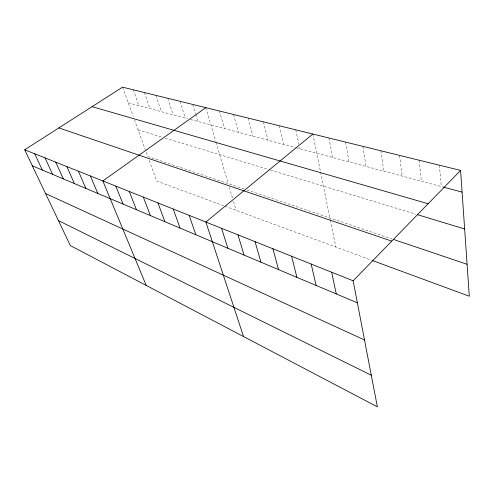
<?xml version="1.0" encoding="UTF-8"?>
<svg xmlns="http://www.w3.org/2000/svg" width="494" height="494" viewBox="0 0 494 494"><rect width="100%" height="100%" fill="white"/><g stroke="black" fill="none" stroke-linecap="round" stroke-linejoin="round"><path stroke-width="0.37" stroke-dasharray="2.47 1.85" d="M128.255 102.801L187.516 118.659M190.474 119.449L295.418 147.527M296.159 147.725L442.785 186.954M138.104 129.903L161.686 137.06M165.206 138.122L269.804 169.862M270.545 170.09L415.911 214.192M244.135 189.011L147.762 156.475L134.522 120.042M246.975 189.974L392.057 238.954M223.677 205.732L156.691 181.051L149.015 159.926M225.054 206.239L371.519 260.196M122.568 87.154L133.238 116.522M133.312 89.803L138.938 105.66M144.409 92.532L149.966 108.612M155.869 95.361L161.353 111.656M167.725 98.281L173.122 114.806M179.989 101.301L185.293 118.066M192.679 104.425L195.494 113.639M195.71 114.349L197.878 121.431M205.819 107.661L215.792 141.457M216.008 142.192L228.24 183.644M229.284 187.201L232.655 198.613M233.514 201.54L236.107 210.308M219.441 111.02L224.412 128.526M233.569 114.497L238.398 132.275M248.229 118.109L252.909 136.153M263.45 121.864L267.964 140.179M279.271 125.76L283.599 144.365M295.721 129.811L298.895 144.353M299.531 147.261L299.852 148.713M312.844 134.028L320.452 171.418M320.6 172.153L330.214 219.447M330.369 220.188L335.827 247.049M328.893 137.98L332.579 157.469M345.553 142.087L349.005 161.865M362.862 146.348L366.048 166.422M380.855 150.781L383.764 171.165M399.578 155.394L402.178 176.092M419.073 160.198L421.339 181.218M439.394 165.206L441.296 186.559"/><path stroke-width="0.74" d="M353.142 280.79L460.593 170.424L122.568 87.154L24.7 149.775L70.339 245.574L377.367 406.846L353.142 280.79L24.7 149.775M312.844 134.028L205.881 222.047L243.536 336.55M205.819 107.661L102.838 180.94L146.236 285.439M443.526 187.152L462.094 192.123M92.075 106.667L428.15 203.744M417.337 214.631L464.644 228.981M393.508 239.448L467.089 264.284M58.848 127.921L391.754 241.128M372.235 260.462L469.3 296.221L460.593 170.424M32.351 165.836L357.378 302.828M45.559 193.555L364.516 339.989M58.459 220.633L371.29 375.236M34.685 153.758L42.317 170.035M45.028 157.882L52.636 174.382M55.748 162.156L63.318 178.89M66.869 166.595L74.396 183.558M78.404 171.196L85.882 188.399M90.383 175.975L97.806 193.426M115.787 186.108L123.062 204.065M129.267 191.487L136.443 209.709M143.309 197.087L150.38 215.582M157.957 202.929L164.897 221.701M173.233 209.024L180.038 228.086M189.19 215.39L195.84 234.743M221.584 228.314L227.864 248.241M237.966 234.848L244.042 255.058M255.065 241.665L260.906 262.172M272.923 248.791L278.511 269.588M291.602 256.244L296.906 277.344M311.152 264.043L316.141 285.452M331.641 272.213L336.272 293.936"/></g></svg>
